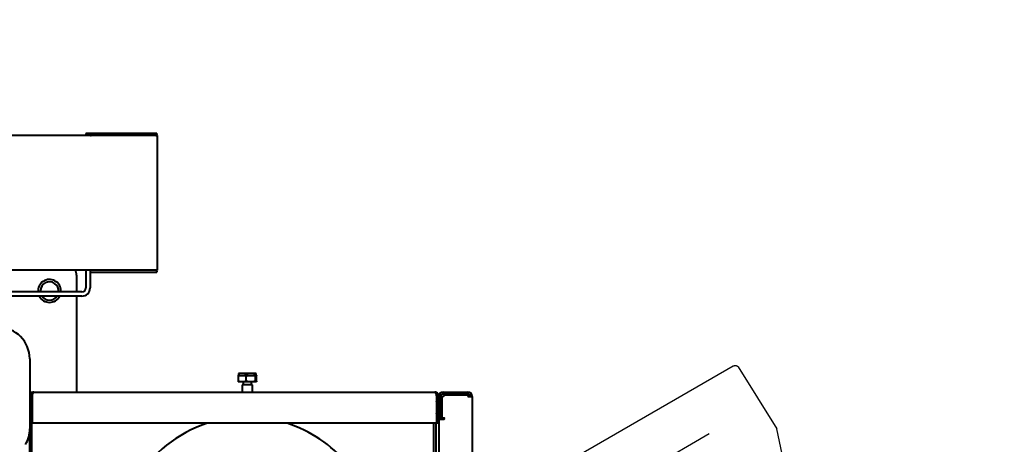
# Model space of a CAD drawing. Header units: inches. Extents: x -347369 to -260369, y 119522 to 149869.
# Drawn here: x -284936 to -283999, y 139812 to 140220 of the extents above; entities that cross this region are included whole.
import ezdxf

# ---------------------------------------------------------------- set-up
doc = ezdxf.new("R2010")
doc.units = ezdxf.units.IN
doc.header["$LTSCALE"] = 300
doc.linetypes.add('NASCOSTA', pattern=[0.375, 0.25, -0.125])
doc.layers.add('MACCHINA', color=40, linetype='Continuous')
doc.layers.add('QUOTE', color=7, linetype='Continuous')
doc.styles.get("Standard").update_dxf_attribs({"font": 'romans.shx'})
doc.dimstyles.new('sc1a100', dxfattribs={"dimscale": 100, "dimtxt": 3, "dimasz": 3, "dimexe": 0, "dimexo": 0, "dimgap": 1, "dimtad": 1, "dimzin": 12, "dimdsep": 46, "dimtxsty": 'Standard', "dimblk": 'CLOSEDBLANK', "dimcen": 1, "dimclrd": 253, "dimclre": 253, "dimclrt": 2, "dimadec": 0, "dimazin": 3, "dimtfac": 1, "dimtmove": 0, "dimatfit": 1, "dimldrblk": 'CLOSEDBLANK', "dimfxl": 1, "dimtolj": 1, "dimtzin": 0, "dimarcsym": 0})
doc.dimstyles.new('sc1a100_pollici', dxfattribs={"dimscale": 100, "dimtxt": 3, "dimasz": 3, "dimexe": 0, "dimexo": 0, "dimgap": 1, "dimtad": 1, "dimzin": 12, "dimdsep": 46, "dimtxsty": 'Standard', "dimblk": 'CLOSEDBLANK', "dimcen": 1, "dimclrd": 253, "dimclre": 253, "dimclrt": 2, "dimadec": 0, "dimazin": 3, "dimtfac": 1, "dimtmove": 0, "dimatfit": 1, "dimldrblk": 'CLOSEDBLANK', "dimfxl": 1, "dimtolj": 1, "dimtzin": 0, "dimarcsym": 0})

# ---------------------------------------------------------------- blocks, each defined once
blk = doc.blocks.new('_ClosedBlank')
at = {"color": 0, "linetype": 'ByBlock', "lineweight": -2}
for p, q in [((-1, 0.1667), (0, 0)), ((-1, 0.1667), (-1, -0.1667)), ((0, 0), (-1, -0.1667))]:
    blk.add_line(p, q, dxfattribs=at)
blk = doc.blocks.new('*D10')
at = {"layer": 'Defpoints', "color": 0, "transparency": 16777216}
for p in [(-300380.17, 144199.66), (-282330.17, 140899.66), (-300380.17, 139125.63)]:
    blk.add_point(p, dxfattribs=at)
at = {"layer": 'QUOTE', "color": 253, "lineweight": -2, "transparency": 16777216}
for p, q in [((-300380.17, 139125.63), (-300380.17, 144199.66)), ((-282630.17, 144199.66), (-300080.17, 144199.66)), ((-282330.17, 140899.66), (-282330.17, 144199.66))]:
    blk.add_line(p, q, dxfattribs=at)
at = {"layer": 'QUOTE', "color": 253, "lineweight": -2, "transparency": 16777216, "xscale": 300, "yscale": 300, "zscale": 300, "rotation": 180}
blk.add_blockref('_ClosedBlank', (-300380.17, 144199.66), dxfattribs=at)
at = {"layer": 'QUOTE', "color": 253, "lineweight": -2, "transparency": 16777216, "xscale": 300, "yscale": 300, "zscale": 300}
blk.add_blockref('_ClosedBlank', (-282330.17, 144199.66), dxfattribs=at)
at = {"layer": 'QUOTE', "color": 2, "transparency": 16777216, "char_height": 300, "attachment_point": 5}
for s, insert in [('\\A1;18050', (-291355.17, 144449.66)), ('\\A1;[59\'-2 5/8"]', (-291355.17, 143871.08))]:
    blk.add_mtext(s, dxfattribs=dict(at, insert=insert))
blk = doc.blocks.new('*D27')
at = {"layer": 'Defpoints', "color": 0, "transparency": 16777216}
for p in [(-285230.17, 140399.66), (-284017.73, 139699.66), (-287395.23, 137749.66), (-287103.2, 136767.46), (-285230.17, 136499.66)]:
    blk.add_point(p, dxfattribs=at)
at = {"layer": 'QUOTE', "color": 253, "lineweight": -2, "transparency": 16777216}
for p, q in [((-287395.23, 137749.66), (-287753.7, 137542.69)), ((-285230.17, 136499.66), (-285230.17, 136085.73))]:
    blk.add_line(p, q, dxfattribs=at)
blk.add_arc((-285230.17, 138999.66), 2913.92, 215.90144, 264.09856, dxfattribs=at)
at = {"layer": 'QUOTE', "color": 253, "lineweight": -2, "transparency": 16777216, "xscale": 300, "yscale": 300, "zscale": 300}
for p, rotation in [((-287753.7, 137542.69), 122.9507175305296), ((-285230.17, 136085.73), 357.0492824694705)]:
    blk.add_blockref('_ClosedBlank', p, dxfattribs=dict(at, rotation=rotation))
at = {"layer": 'QUOTE', "color": 2, "transparency": 16777216, "insert": (-286562.13, 136692.63), "char_height": 300, "attachment_point": 5, "rotation": 330}
blk.add_mtext('\\A1;60°', dxfattribs=at)
blk = doc.blocks.new('*D37')
at = {"layer": 'Defpoints', "color": 0, "transparency": 16777216}
for p in [(-285230.17, 140399.66), (-286220.12, 139989.61), (-283462.4, 137231.89), (-285230.17, 136499.66), (-284473.38, 136175.3)]:
    blk.add_point(p, dxfattribs=at)
at = {"layer": 'QUOTE', "color": 253, "lineweight": -2, "transparency": 16777216}
for p, q in [((-283462.4, 137231.89), (-283162.59, 136932.08)), ((-285230.17, 136499.66), (-285230.17, 136075.67))]:
    blk.add_line(p, q, dxfattribs=at)
blk.add_arc((-285230.17, 138999.66), 2923.99, 275.8811, 309.1189, dxfattribs=at)
at = {"layer": 'QUOTE', "color": 253, "lineweight": -2, "transparency": 16777216, "xscale": 300, "yscale": 300, "zscale": 300}
for p, rotation in [((-283162.59, 136932.08), 42.0594481817856), ((-285230.17, 136075.67), 182.9405518182139)]:
    blk.add_blockref('_ClosedBlank', p, dxfattribs=dict(at, rotation=rotation))
at = {"layer": 'QUOTE', "color": 2, "transparency": 16777216, "insert": (-284206.88, 136529.21), "char_height": 300, "attachment_point": 5, "rotation": 22.5}
blk.add_mtext('\\A1;45°', dxfattribs=at)
blk = doc.blocks.new('A$Cad528b1c')
at = {"layer": 'MACCHINA'}
for p, q in [((425.95, 1109), (153.49, 1109)), ((361.5, 1111), (357.5, 1111)), ((357.5, 1111), (357.5, 1109)), ((361.5, 1111), (361.5, 1109)), ((425.5, 1111), (361.5, 1111)), ((425.5, 1111), (425.5, 1110)), ((425.5, 1109), (425.5, 1110)), ((425.95, 1109), (425.95, 980)), ((425.95, 980), (153.49, 980)), ((357.5, 980), (357.5, 963)), ((361.5, 980), (361.5, 963)), ((361.5, 978), (425.5, 978)), ((425.5, 979), (425.5, 980)), ((425.5, 979), (425.5, 978)), ((348.5, 975), (348.5, 959)), ((353.5, 959), (201.5, 959)), ((313.75, 960), (313.81, 959)), ((333.5, 960), (333.45, 959)), ((353.5, 955), (201.5, 955)), ((348.5, 955), (348.5, 863)), ((303.5, 895), (303.5, 827.72)), ((503.57, 878.44), (503.57, 873.44)), ((505.29, 878.94), (503.77, 878.94)), ((505.29, 872.94), (503.77, 872.94)), ((504, 880.94), (504, 878.94)), ((521, 880.94), (504, 880.94)), ((505.29, 878.94), (507.57, 878.94)), ((509.84, 872.94), (505.29, 872.94)), ((507.57, 878.94), (509.84, 878.94)), ((508.5, 872.94), (508.5, 869.94)), ((513.48, 878.94), (509.84, 878.94)), ((513.48, 872.94), (509.84, 872.94)), ((511.56, 873.44), (511.56, 878.44)), ((513.48, 878.94), (516.03, 878.94)), ((518.57, 872.94), (513.48, 872.94)), ((516.03, 878.94), (518.57, 878.94)), ((516.5, 869.94), (516.5, 872.94)), ((520.69, 878.94), (518.57, 878.94)), ((520.69, 872.94), (518.57, 872.94)), ((520.49, 873.44), (520.49, 878.44)), ((520.69, 878.94), (520.96, 878.94)), ((521.23, 872.94), (520.69, 872.94)), ((520.96, 878.94), (521.23, 878.94)), ((521, 878.94), (521, 880.94)), ((521.43, 873.44), (521.43, 878.44)), ((303.5, 863), (305.5, 863)), ((305.5, 863), (305.5, 862.46)), ((305.5, 863), (305.62, 862.45)), ((305.8, 862.62), (305.8, 863)), ((305.8, 863), (307.5, 863)), ((307.5, 863), (692.5, 863)), ((507.5, 869.94), (507.5, 863)), ((514.57, 869.94), (507.5, 869.94)), ((517.5, 869.94), (514.57, 869.94)), ((517.5, 863), (517.5, 869.94)), ((692.5, 863), (693.5, 863)), ((700.7, 863), (724.3, 863)), ((724.3, 861), (724.3, 863)), ((303.5, 859), (305.5, 859)), ((305.5, 859), (305.5, 833)), ((305.8, 859), (305.8, 860.05)), ((305.8, 859), (305.8, 833)), ((694.2, 859), (694.2, 833)), ((696.5, 859), (694.5, 859)), ((694.5, 859), (694.5, 833)), ((696.5, 859), (696.5, 833)), ((696.5, 838), (696.5, 858.8)), ((698.5, 838), (698.5, 858.8)), ((702.5, 860.3), (699.5, 857.3)), ((699.5, 857.3), (699.5, 838)), ((700.7, 861), (724.3, 861)), ((702.5, 860.3), (724.3, 860.3)), ((724.3, 860.3), (724.3, 858.8)), ((724.3, 858.8), (728.5, 858.8)), ((728.5, 858.8), (728.5, 52.2)), ((696.5, 838), (698.5, 838)), ((696.5, 837), (700.7, 837)), ((701.7, 838), (699.5, 838)), ((700.7, 837), (701.7, 837)), ((303.5, 833), (305.5, 833)), ((303.5, 803), (303.5, 827.72)), ((305.5, 581), (305.5, 833)), ((694.2, 833), (305.8, 833)), ((691.5, 833), (691.5, 718.64)), ((693.5, 833), (693.5, 717.38)), ((696.5, 833), (694.5, 833)), ((696.5, 833), (696.5, 78))]:
    blk.add_line(p, q, dxfattribs=at)
at = {"layer": 'MACCHINA', "flags": 128}
for points in [[(694.5, 853.2), (694.4, 853.67), (694.2, 854.01)], [(694.2, 841.99), (694.4, 842.33), (694.5, 842.8)]]:
    blk.add_lwpolyline(points, dxfattribs=at)
at = {"layer": 'MACCHINA'}
for centre, radius, start, end in [((338.5, 975), 10, 0, 30), ((322.5, 960), 11, 0, 185.21591), ((322.5, 960), 8.75, 353.43757, 180), ((353.5, 963), 8, 270, 0), ((353.5, 963), 4, 270, 0), ((322.5, 960), 11, 207.03569, 332.96431), ((322.5, 960), 8.75, 214.8499, 325.1501), ((273.5, 895), 30, 0, 90), ((700.7, 858.8), 4.2, 90, 180), ((724.3, 858.8), 4.2, 0, 90), ((700.7, 858.8), 2.2, 90, 180), ((724.3, 858.8), 2.2, 0, 90), ((701.7, 837.5), 0.5, 270, 90), ((273.5, 827.72), 30, 330, 0), ((512.5, 714), 125, 107.82424, 269.99999), ((512.5, 714), 125, 39.9411, 72.17576)]:
    blk.add_arc(centre, radius, start, end, dxfattribs=at)
for points, knots in [([(361.5, 1110), (361.52, 1109.86), (361.55, 1109.58), (361.78, 1109.27), (362.05, 1109.1), (362.27, 1109.01), (362.43, 1109), (362.5, 1109)], [0, 0, 0, 0, 0.3101202, 0.6161208, 0.7588957, 0.8860224, 1, 1, 1, 1]), ([(424.5, 1109), (424.59, 1109.01), (424.8, 1109.03), (425.07, 1109.16), (425.31, 1109.38), (425.47, 1109.67), (425.49, 1109.89), (425.5, 1110)], [0, 0, 0, 0, 0.146754, 0.316126, 0.510248, 0.757793, 1, 1, 1, 1]), ([(362.5, 980), (362.41, 979.99), (362.2, 979.97), (361.93, 979.84), (361.69, 979.62), (361.53, 979.33), (361.51, 979.11), (361.5, 979)], [0, 0, 0, 0, 0.1467542, 0.3161257, 0.5102478, 0.7577933, 1, 1, 1, 1]), ([(425.5, 979), (425.48, 979.14), (425.45, 979.42), (425.22, 979.73), (424.95, 979.9), (424.73, 979.99), (424.57, 980), (424.5, 980)], [0, 0, 0, 0, 0.3101202, 0.6161208, 0.7588957, 0.8860224, 1, 1, 1, 1]), ([(503.57, 878.44), (503.9, 878.55), (504.46, 878.74), (505.04, 878.88), (505.29, 878.94)], [0, 0, 0, 0, 0.574166, 1, 1, 1, 1]), ([(503.77, 878.94), (503.73, 878.86), (503.67, 878.72), (503.6, 878.53), (503.57, 878.44)], [0, 0, 0, 0, 0.545381, 1, 1, 1, 1]), ([(505.29, 872.94), (504.97, 873.02), (504.39, 873.16), (503.83, 873.35), (503.57, 873.44)], [0, 0, 0, 0, 0.545381, 1, 1, 1, 1]), ([(503.57, 873.44), (503.61, 873.33), (503.67, 873.14), (503.74, 873), (503.77, 872.94)], [0, 0, 0, 0, 0.574166, 1, 1, 1, 1]), ([(509.84, 878.94), (510.16, 878.86), (510.74, 878.72), (511.3, 878.53), (511.56, 878.44)], [0, 0, 0, 0, 0.545381, 1, 1, 1, 1]), ([(511.56, 873.44), (511.24, 873.33), (510.67, 873.14), (510.09, 873), (509.84, 872.94)], [0, 0, 0, 0, 0.574166, 1, 1, 1, 1]), ([(511.56, 878.44), (511.93, 878.55), (512.56, 878.74), (513.21, 878.88), (513.48, 878.94)], [0, 0, 0, 0, 0.574166, 1, 1, 1, 1]), ([(513.48, 872.94), (513.13, 873.02), (512.48, 873.16), (511.85, 873.35), (511.56, 873.44)], [0, 0, 0, 0, 0.545381, 1, 1, 1, 1]), ([(518.57, 878.94), (518.92, 878.86), (519.57, 878.72), (520.2, 878.53), (520.49, 878.44)], [0, 0, 0, 0, 0.545381, 1, 1, 1, 1]), ([(520.49, 873.44), (520.13, 873.33), (519.49, 873.14), (518.85, 873), (518.57, 872.94)], [0, 0, 0, 0, 0.574166, 1, 1, 1, 1]), ([(520.49, 878.44), (520.53, 878.55), (520.6, 878.74), (520.66, 878.88), (520.69, 878.94)], [0, 0, 0, 0, 0.574166, 1, 1, 1, 1]), ([(520.69, 872.94), (520.66, 873.02), (520.59, 873.16), (520.52, 873.35), (520.49, 873.44)], [0, 0, 0, 0, 0.545381, 1, 1, 1, 1]), ([(521.23, 878.94), (521.27, 878.86), (521.33, 878.72), (521.4, 878.53), (521.43, 878.44)], [0, 0, 0, 0, 0.5453807, 1, 1, 1, 1]), ([(521.43, 873.44), (521.39, 873.33), (521.33, 873.14), (521.26, 873), (521.23, 872.94)], [0, 0, 0, 0, 0.574166, 1, 1, 1, 1]), ([(307.5, 863), (306.97, 862.94), (305.9, 862.81), (304.56, 861.85), (303.66, 860.52), (303.55, 859.49), (303.5, 859)], [0, 0, 0, 0, 0.254649, 0.5095407, 0.7644336, 1, 1, 1, 1]), ([(696.5, 859), (696.44, 859.53), (696.31, 860.6), (695.35, 861.94), (694.02, 862.84), (692.99, 862.95), (692.5, 863)], [0, 0, 0, 0, 0.254651, 0.509543, 0.764436, 1, 1, 1, 1]), ([(306.2, 860.42), (306.02, 860.27), (305.59, 859.89), (305.53, 859.33), (305.5, 859)], [0, 0, 0, 0, 0.425848, 1, 1, 1, 1]), ([(694.5, 859), (694.46, 859.38), (694.39, 859.95), (693.96, 860.3), (693.81, 860.41)], [0, 0, 0, 0, 0.663964, 1, 1, 1, 1])]:
    blk.add_open_spline(points, degree=3, knots=knots, dxfattribs=at)
for points in [[(305.8, 859), (305.94, 859.52), (306.23, 860.57), (306.65, 861.89), (307.08, 862.82), (307.36, 862.94), (307.5, 863)], [(692.5, 863), (692.64, 862.94), (692.93, 862.82), (693.35, 861.89), (693.78, 860.57), (694.06, 859.52), (694.2, 859)]]:
    blk.add_open_spline(points, degree=3, dxfattribs=at)
blk = doc.blocks.new('A$Cda148bbc')
at = {"layer": 'MACCHINA', "color": 8, "linetype": 'NASCOSTA', "lineweight": 5, "ltscale": 2.5}
for p, q in [((-276.15, 1295.82), (-206.35, 1298.17)), ((-83.01, 1258.05), (-206.35, 1298.17)), ((-279.27, 1291.82), (-279.27, 677.64)), ((-234.69, 596.37), (-234.69, 1239.76))]:
    blk.add_line(p, q, dxfattribs=at)
blk.add_arc((-274.85, 1291.76), 4.27, 107.74755, 177.88645, dxfattribs=at)

msp = doc.modelspace()

# ---------------------------------------------------------------- block references
msp.add_blockref('A$Cad528b1c', (-285230.166, 138999.656))
at = {"rotation": 299.9999999999999}
msp.add_blockref('A$Cda148bbc', (-285230.166, 138999.656), dxfattribs=at)

# ---------------------------------------------------------------- dimensions: what is measured, and where the dimension line sits
at = {"layer": 'QUOTE'}
dim = msp.add_linear_dim(base=(-300380.167, 144199.656), p1=(-282330.166, 140899.656), p2=(-300380.167, 139125.625), dimstyle='sc1a100_pollici', override={"dimpost": '\\X'}, dxfattribs=at)
dim.commit()
dim.dimension.update_dxf_attribs({"geometry": '*D10', "text_midpoint": (-291355.166, 144199.656), "dimtype": 160})
for base, line2, picture, middle in [((-287103.201, 136767.46), ((-287395.23, 137749.656), (-284017.731, 139699.656)), '*D27', (-286562.128, 136692.63)), ((-284473.382, 136175.299), ((-283462.399, 137231.889), (-286220.116, 139989.605)), '*D37', (-284206.875, 136529.212))]:
    dim = msp.add_angular_dim_2l(base=base, line1=((-285230.166, 136499.656), (-285230.166, 140399.656)), line2=line2, dimstyle='sc1a100', dxfattribs=at)
    dim.commit()
    dim.dimension.update_dxf_attribs({"geometry": picture, "text_midpoint": middle})

doc.saveas('drawing.dxf')
